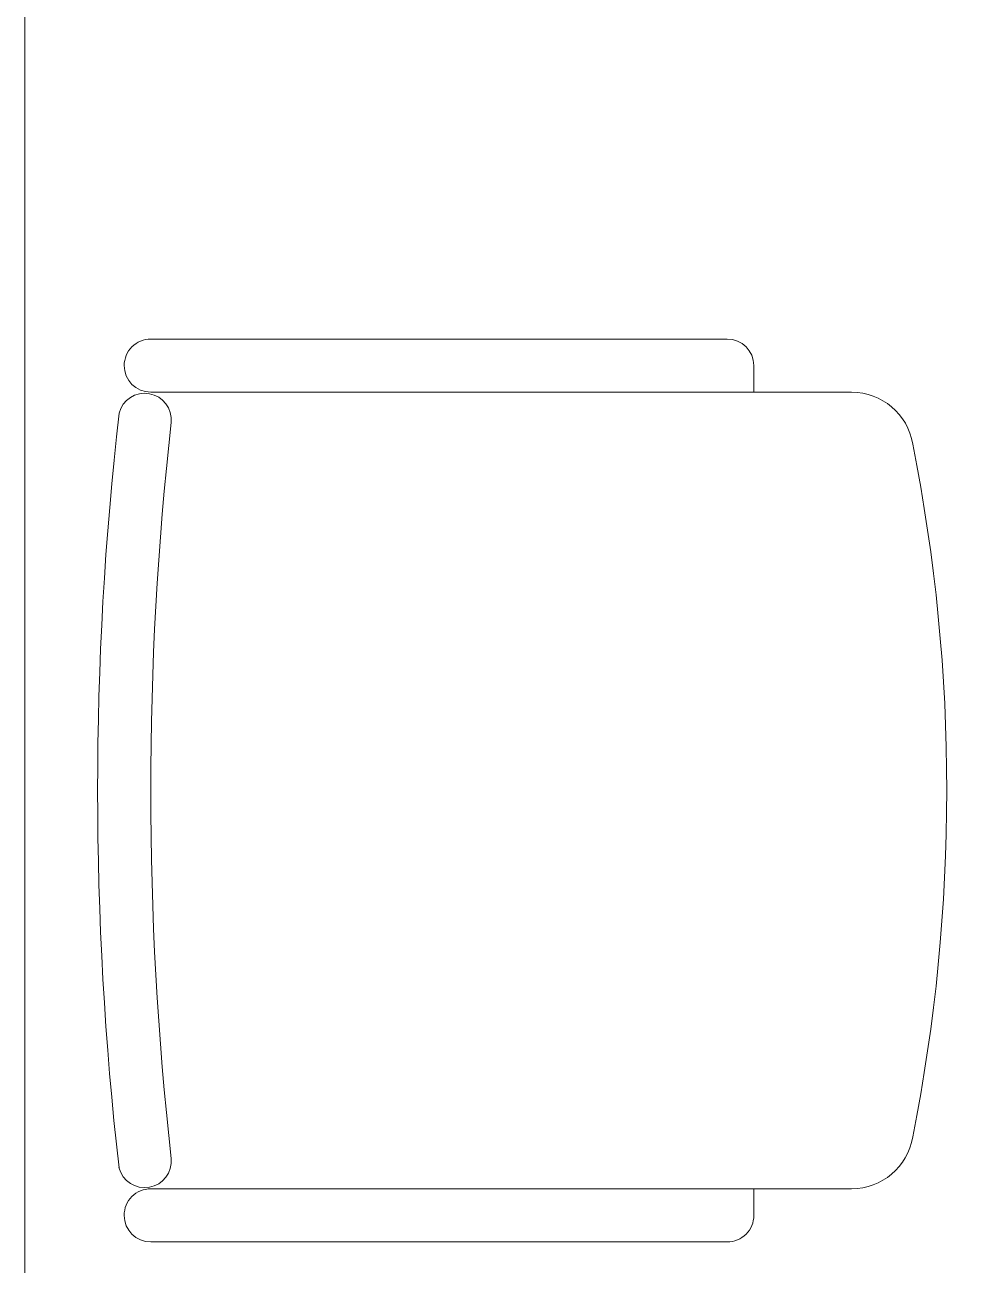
# Model space of a CAD drawing. Header units: metres. Extents: x -18745 to 220762, y -1579758 to -1356048.
# Drawn here: x 190598 to 191125, y -1467968 to -1467267 of the extents above; entities that cross this region are included whole.
import ezdxf

# ---------------------------------------------------------------- set-up
doc = ezdxf.new("R2010")
doc.units = ezdxf.units.M
doc.layers.get('0').update_dxf_attribs({"lineweight": 0})
doc.layers.add('A-100 - Copy$0$Medical Equipment and Furniture', color=8, linetype='Continuous', lineweight=0)
doc.layers.add('A-100 - Copy$0$Walls', color=8, linetype='Continuous', lineweight=0)

# ---------------------------------------------------------------- blocks, each defined once
blk = doc.blocks.new('A-100 - Copy$0$GF21016-P')
at = {"extrusion": (-1.24384e-09, -1.20261e-09, -1)}
for p, q in [((0.01278, 0.01793), (0.01278, 0.41365)), ((0.46278, 0.01793), (0.46278, 0.41365)), ((-0.00222, 0.35848), (0.01278, 0.35848)), ((0.47778, 0.35848), (0.46278, 0.35848)), ((-0.01722, 0.01793), (-0.01722, 0.34348)), ((0.49278, 0.01793), (0.49278, 0.34348)), ((0.47778, 0.00293), (0.47778, 0.00293))]:
    blk.add_line(p, q, dxfattribs=at)
for centre, radius, start, end in [((-0.23778, -0.5362), 1.00364, 78.75684, 101.24316), ((-0.04778, 0.41365), 0.035, 0, 80.65572), ((-0.42778, 0.41365), 0.035, 99.34428, 180), ((0.00222, 0.34348), 0.015, 0, 90), ((-0.47778, 0.34348), 0.015, 90, 180), ((-0.02845, 0.01455), 0.01501, 284.3864, 95.52091), ((-0.23778, 1.89282), 1.8749, 263.6341, 276.3659), ((-0.4471, 0.01455), 0.01501, 84.47909, 255.6136), ((0.00222, 0.01793), 0.015, 270, 0), ((0.00222, 0.01793), 0.015, 180, 270), ((-0.47778, 0.01793), 0.015, 270, 0), ((-0.47778, 0.01793), 0.015, 180, 270), ((-0.23778, 1.87344), 1.8855, 263.51186, 276.48814)]:
    blk.add_arc(centre, radius, start, end, dxfattribs=at)
blk = doc.blocks.new('A-100 - Copy')
at = {"layer": 'A-100 - Copy$0$Walls'}
blk.add_line((190598.28, -1464852.69, 0), (190598.28, -1469677.69, 0), dxfattribs=at)
at = {"layer": 'A-100 - Copy$0$Medical Equipment and Furniture', "extrusion": (-6.8265e-12, -7.77424e-06, -1), "xscale": -1000.000000000002, "yscale": 1000.000000000002, "zscale": 1000.000000000001, "rotation": 90.00143587718539}
blk.add_blockref('A-100 - Copy$0$GF21016-P', (-190651.46, -1467461.74, 11.41), dxfattribs=at)

msp = doc.modelspace()

# ---------------------------------------------------------------- block references
msp.add_blockref('A-100 - Copy', (0, 0))

doc.saveas('drawing.dxf')
